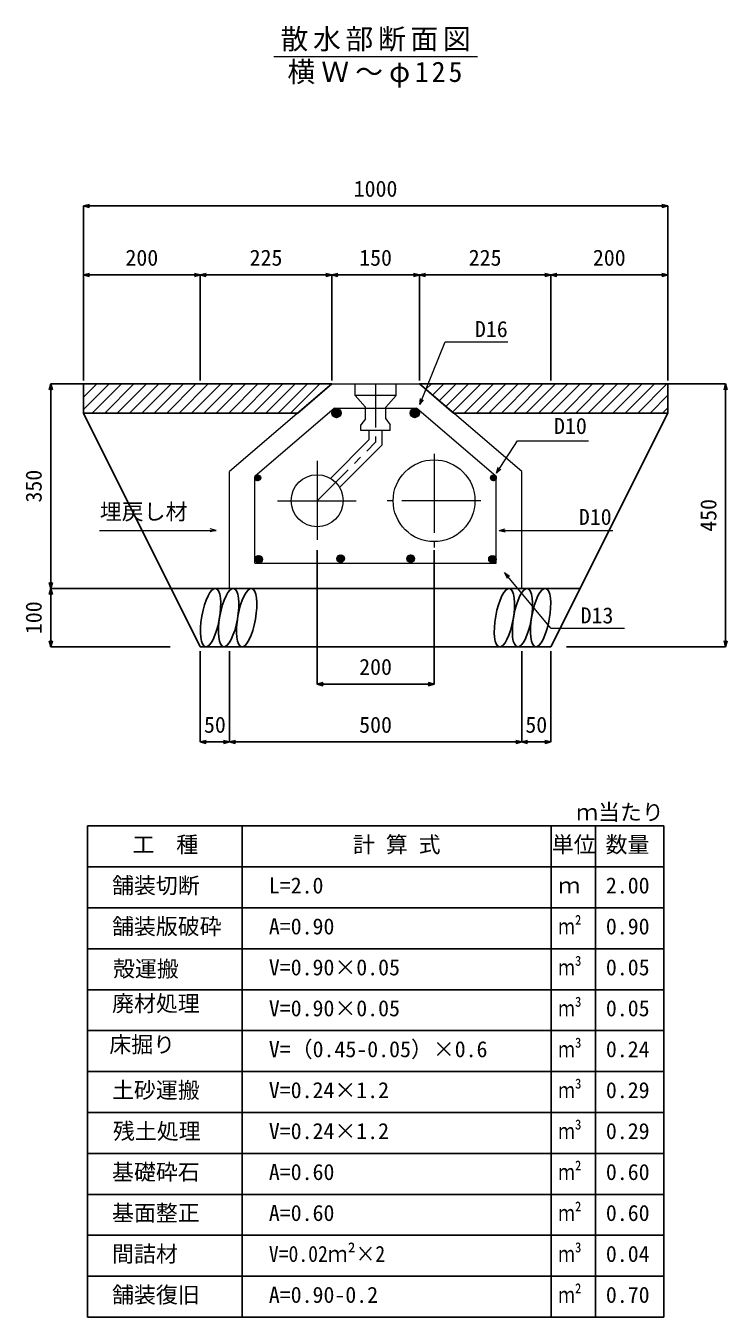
# Model space of a CAD drawing. Units: millimetres, scale not verified. Extents: x -9755 to 16726, y -7413 to 4835.
# Drawn here: x -5065 to -3864, y 2626 to 4835 of the extents above; entities that cross this region are included whole.
import ezdxf
from ezdxf.enums import TextEntityAlignment as Align

# ---------------------------------------------------------------- set-up
doc = ezdxf.new("R2010")
doc.units = ezdxf.units.MM
doc.header["$LTSCALE"] = 15
doc.linetypes.add('CHAIN1', pattern=[8, 5, -1, 1, -1])
doc.linetypes.add('CHAIN2', pattern=[12, 9, -1, 1, -1])
doc.layers.add('0-1_ブロック', color=2, linetype='Continuous', lineweight=18)
doc.layers.add('0-A', color=7, linetype='Continuous', lineweight=18)
for name, color, linetype in [('0-3_鉄筋', 7, 'Continuous'), ('0-5_ｼﾞｮｲﾝﾄ詳細図', 7, 'Continuous'), ('0-6_寸法', 4, 'Continuous'), ('0-7', 4, 'Continuous')]:
    doc.layers.add(name, color=color, linetype=linetype)
doc.styles.add('ＭＳ ゴシック', font='')
doc.styles.get('ＭＳ ゴシック').set_extended_font_data('MS Gothic')

msp = doc.modelspace()

# ---------------------------------------------------------------- linework, layer by layer
at = {"layer": '0-1_ブロック', "color": 3}
for p, q in [((-4540.93, 4222.52), (-4715.93, 4072.52)), ((-4540.93, 4222.52), (-4390.93, 4222.52)), ((-4215.93, 4072.52), (-4390.93, 4222.52)), ((-4715.93, 3872.52), (-4715.93, 4072.52)), ((-4215.93, 3872.52), (-4215.93, 4072.52)), ((-4715.93, 3872.52), (-4215.93, 3872.52))]:
    msp.add_line(p, q, dxfattribs=at)
at = {"layer": '0-1_ブロック', "color": 4, "linetype": 'CHAIN1'}
for p in [(-4465.93, 4222.52), (-4565.93, 4022.52)]:
    msp.add_line(p, (-4465.93, 4122.52), dxfattribs=at)
at = {"layer": '0-1_ブロック', "color": 7}
for p, q in [((-4430.93, 4202.52), (-4430.93, 4222.52)), ((-4500.93, 4202.52), (-4483.43, 4182.52)), ((-4448.43, 4182.52), (-4430.93, 4202.52)), ((-4483.43, 4162.52), (-4483.43, 4182.52)), ((-4448.43, 4162.52), (-4448.43, 4182.52)), ((-4483.43, 4162.52), (-4490.93, 4152.52)), ((-4448.43, 4162.52), (-4440.93, 4152.52)), ((-4440.93, 4142.52), (-4440.93, 4152.52)), ((-4476.93, 4127.08), (-4476.93, 4142.57)), ((-4454.93, 4117.96), (-4454.93, 4142.57)), ((-4543.22, 4060.79), (-4476.93, 4127.08)), ((-4527.66, 4045.23), (-4454.93, 4117.96))]:
    msp.add_line(p, q, dxfattribs=at)
at = {"layer": '0-1_ブロック'}
for p, q in [((-4536.15, 4180.52), (-4672.43, 4063.71)), ((-4540.91, 4172.01), (-4532.42, 4180.5)), ((-4540.72, 4174.32), (-4534.73, 4180.31)), ((-4540.59, 4170.21), (-4530.62, 4180.18)), ((-4539.97, 4168.72), (-4529.13, 4179.56)), ((-4539.12, 4167.45), (-4527.86, 4178.7)), ((-4538.06, 4166.38), (-4526.79, 4177.65)), ((-4536.8, 4165.52), (-4525.93, 4176.39)), ((-4536.15, 4180.52), (-4395.71, 4180.52)), ((-4535.31, 4164.88), (-4525.29, 4174.9)), ((-4396.55, 4164.88), (-4406.57, 4174.9)), ((-4395.06, 4165.52), (-4405.93, 4176.39)), ((-4393.8, 4166.38), (-4405.07, 4177.65)), ((-4392.75, 4167.45), (-4404, 4178.7)), ((-4391.89, 4168.72), (-4402.74, 4179.56)), ((-4391.27, 4170.21), (-4401.24, 4180.18)), ((-4390.95, 4172.01), (-4399.44, 4180.5)), ((-4391.14, 4174.32), (-4397.13, 4180.31)), ((-4533.53, 4164.54), (-4524.95, 4173.12)), ((-4531.26, 4164.7), (-4525.11, 4170.85)), ((-4398.33, 4164.54), (-4406.91, 4173.12)), ((-4400.6, 4164.7), (-4406.75, 4170.85)), ((-4672.43, 3916.02), (-4672.43, 4063.71)), ((-4672.43, 3916.02), (-4672.43, 4063.71)), ((-4665.08, 4057.13), (-4671.86, 4063.91)), ((-4663.87, 4058.05), (-4670.94, 4065.12)), ((-4662.99, 4059.29), (-4669.7, 4066)), ((-4662.5, 4060.92), (-4668.07, 4066.48)), ((-4662.82, 4063.36), (-4665.63, 4066.17)), ((-4269.36, 4060.92), (-4263.8, 4066.48)), ((-4269.04, 4063.36), (-4266.23, 4066.17)), ((-4268.87, 4059.29), (-4262.16, 4066)), ((-4267.99, 4058.05), (-4260.92, 4065.12)), ((-4266.79, 4057.13), (-4260, 4063.91)), ((-4666.65, 4056.59), (-4672.4, 4062.34)), ((-4668.92, 4056.74), (-4672.25, 4060.07)), ((-4265.21, 4056.59), (-4259.46, 4062.34)), ((-4262.94, 4056.74), (-4259.61, 4060.07)), ((-4672.43, 3922.27), (-4665.68, 3929.01)), ((-4672.43, 3916.02), (-4259.43, 3916.02)), ((-4672.3, 3923.81), (-4667.22, 3928.89)), ((-4672.26, 3921.02), (-4664.43, 3928.85)), ((-4671.91, 3919.96), (-4663.37, 3928.49)), ((-4671.42, 3919.03), (-4662.44, 3928.01)), ((-4671.21, 3926.31), (-4669.72, 3927.8)), ((-4670.81, 3918.23), (-4661.64, 3927.4)), ((-4670.09, 3917.53), (-4660.94, 3926.68)), ((-4669.27, 3916.94), (-4660.35, 3925.86)), ((-4668.32, 3916.47), (-4659.89, 3924.91)), ((-4667.23, 3916.15), (-4659.56, 3923.82)), ((-4665.95, 3916.02), (-4659.43, 3922.54)), ((-4664.33, 3916.22), (-4659.63, 3920.92)), ((-4532.43, 3923.27), (-4525.68, 3930.01)), ((-4532.3, 3924.81), (-4527.22, 3929.89)), ((-4532.26, 3922.02), (-4524.43, 3929.85)), ((-4531.91, 3920.96), (-4523.37, 3929.49)), ((-4531.42, 3920.03), (-4522.44, 3929.01)), ((-4531.21, 3927.31), (-4529.72, 3928.8)), ((-4530.81, 3919.23), (-4521.64, 3928.4)), ((-4530.09, 3918.53), (-4520.94, 3927.68)), ((-4529.27, 3917.94), (-4520.35, 3926.86)), ((-4528.32, 3917.47), (-4519.89, 3925.91)), ((-4527.23, 3917.15), (-4519.56, 3924.82)), ((-4525.95, 3917.02), (-4519.43, 3923.54)), ((-4524.33, 3917.22), (-4519.63, 3921.92)), ((-4405.92, 3917.02), (-4412.43, 3923.54)), ((-4404.63, 3917.15), (-4412.3, 3924.82)), ((-4407.53, 3917.22), (-4412.23, 3921.92)), ((-4403.54, 3917.47), (-4411.98, 3925.91)), ((-4402.59, 3917.94), (-4411.51, 3926.86)), ((-4401.77, 3918.53), (-4410.92, 3927.68)), ((-4401.05, 3919.23), (-4410.22, 3928.4)), ((-4400.44, 3920.03), (-4409.42, 3929.01)), ((-4399.96, 3920.96), (-4408.49, 3929.49)), ((-4399.61, 3922.02), (-4407.43, 3929.85)), ((-4399.44, 3923.27), (-4406.18, 3930.01)), ((-4399.56, 3924.81), (-4404.64, 3929.89)), ((-4400.65, 3927.31), (-4402.14, 3928.8)), ((-4265.92, 3916.02), (-4272.43, 3922.54)), ((-4264.63, 3916.15), (-4272.3, 3923.82)), ((-4267.53, 3916.22), (-4272.23, 3920.92)), ((-4263.54, 3916.47), (-4271.98, 3924.91)), ((-4262.59, 3916.94), (-4271.51, 3925.86)), ((-4261.77, 3917.53), (-4270.92, 3926.68)), ((-4261.05, 3918.23), (-4270.22, 3927.4)), ((-4260.44, 3919.03), (-4269.42, 3928.01)), ((-4259.96, 3919.96), (-4268.49, 3928.49)), ((-4259.61, 3921.02), (-4267.43, 3928.85)), ((-4259.44, 3922.27), (-4266.18, 3929.01)), ((-4259.56, 3923.81), (-4264.64, 3928.89)), ((-4260.65, 3926.31), (-4262.14, 3927.8))]:
    msp.add_line(p, q, dxfattribs=at)
at = {"layer": '0-1_ブロック', "color": 7, "linetype": 'CHAIN2'}
for p, q in [((-4565.93, 4090.52), (-4565.93, 3954.52)), ((-4365.93, 4102.52), (-4365.93, 3942.52)), ((-4633.93, 4022.52), (-4497.93, 4022.52)), ((-4285.93, 4022.52), (-4445.93, 4022.52))]:
    msp.add_line(p, q, dxfattribs=at)
at = {"layer": '0-1_ブロック', "color": 7}
for points in [[(-4430.93, 4202.52), (-4500.93, 4202.52), (-4500.93, 4222.52)], [(-4440.93, 4142.52), (-4490.93, 4142.52), (-4490.93, 4152.52)]]:
    msp.add_lwpolyline(points, dxfattribs=at)
at = {"layer": '0-1_ブロック'}
msp.add_lwpolyline([(-4259.43, 3916.02), (-4259.43, 4063.71), (-4395.71, 4180.52)], dxfattribs=at)
for centre, radius in [((-4532.93, 4172.52), 8), ((-4398.93, 4172.52), 8), ((-4667.47, 4061.52), 5), ((-4264.39, 4061.52), 5), ((-4665.93, 3922.52), 6.5), ((-4525.93, 3923.52), 6.5), ((-4405.93, 3923.52), 6.5), ((-4265.93, 3922.52), 6.5)]:
    msp.add_circle(centre, radius, dxfattribs=at)
at = {"layer": '0-1_ブロック', "color": 7}
for centre, radius in [((-4365.93, 4022.52), 70), ((-4565.93, 4022.52), 44.5)]:
    msp.add_circle(centre, radius, dxfattribs=at)
at = {"layer": '0-3_鉄筋'}
for p, q in [((-4540.93, 4222.52), (-4965.93, 4222.52)), ((-4965.93, 4178.54), (-4921.96, 4222.52)), ((-4965.93, 4199.76), (-4943.17, 4222.52)), ((-4965.93, 4220.97), (-4964.38, 4222.52)), ((-4950.74, 4172.52), (-4900.74, 4222.52)), ((-4929.53, 4172.52), (-4879.53, 4222.52)), ((-4908.32, 4172.52), (-4858.32, 4222.52)), ((-4887.1, 4172.52), (-4837.1, 4222.52)), ((-4865.89, 4172.52), (-4815.89, 4222.52)), ((-4844.68, 4172.52), (-4794.68, 4222.52)), ((-4823.46, 4172.52), (-4773.46, 4222.52)), ((-4802.25, 4172.52), (-4752.25, 4222.52)), ((-4781.04, 4172.52), (-4731.04, 4222.52)), ((-4759.82, 4172.52), (-4709.82, 4222.52)), ((-4738.61, 4172.52), (-4688.61, 4222.52)), ((-4717.4, 4172.52), (-4667.4, 4222.52)), ((-4696.18, 4172.52), (-4646.18, 4222.52)), ((-4674.97, 4172.52), (-4624.97, 4222.52)), ((-4653.76, 4172.52), (-4603.76, 4222.52)), ((-4632.54, 4172.52), (-4582.54, 4222.52)), ((-4611.33, 4172.52), (-4561.33, 4222.52)), ((-4540.93, 4222.52), (-4599.26, 4172.52)), ((-4390.93, 4222.52), (-4332.6, 4172.52)), ((-4390.93, 4222.52), (-3965.93, 4222.52)), ((-4379.88, 4213.05), (-4370.41, 4222.52)), ((-4368.46, 4203.26), (-4349.2, 4222.52)), ((-4357.04, 4193.47), (-4327.99, 4222.52)), ((-4345.61, 4183.68), (-4306.77, 4222.52)), ((-4334.19, 4173.89), (-4285.56, 4222.52)), ((-4314.35, 4172.52), (-4264.35, 4222.52)), ((-4293.13, 4172.52), (-4243.13, 4222.52)), ((-4271.92, 4172.52), (-4221.92, 4222.52)), ((-4250.71, 4172.52), (-4200.71, 4222.52)), ((-4229.49, 4172.52), (-4179.49, 4222.52)), ((-4208.28, 4172.52), (-4158.28, 4222.52)), ((-4187.07, 4172.52), (-4137.07, 4222.52)), ((-4165.85, 4172.52), (-4115.85, 4222.52)), ((-4144.64, 4172.52), (-4094.64, 4222.52)), ((-4123.43, 4172.52), (-4073.43, 4222.52)), ((-4102.21, 4172.52), (-4052.21, 4222.52)), ((-4081, 4172.52), (-4031, 4222.52)), ((-4059.79, 4172.52), (-4009.79, 4222.52)), ((-4038.57, 4172.52), (-3988.57, 4222.52)), ((-4017.36, 4172.52), (-3967.36, 4222.52)), ((-3996.15, 4172.52), (-3965.93, 4202.74)), ((-3974.94, 4172.52), (-3965.93, 4181.52))]:
    msp.add_line(p, q, dxfattribs=at)
for points in [[(-4599.26, 4172.52), (-4965.93, 4172.52), (-4965.93, 4222.52)], [(-4332.6, 4172.52), (-3965.93, 4172.52), (-3965.93, 4222.52)]]:
    msp.add_lwpolyline(points, dxfattribs=at)
at = {"layer": '0-5_ｼﾞｮｲﾝﾄ詳細図'}
for p, q in [((-4765.93, 3772.52), (-4965.93, 4172.52)), ((-4165.93, 3772.52), (-3965.93, 4172.52)), ((-4115.93, 3872.52), (-4815.93, 3872.52)), ((-4765.93, 3772.52), (-4165.93, 3772.52))]:
    msp.add_line(p, q, dxfattribs=at)
for centre in [(-4748.41, 3822.53), (-4717.51, 3822.53), (-4686.6, 3822.53), (-4245.45, 3822.53), (-4214.55, 3822.53), (-4183.64, 3822.53)]:
    msp.add_ellipse(centre, major_axis=(8.81, 49.96), ratio=0.3, dxfattribs=at)
at = {"layer": '0-6_寸法'}
for p, q in [((-4965.93, 4526.56), (-4955.79, 4529.28)), ((-3965.93, 4526.56), (-3976.07, 4529.28)), ((-4965.93, 4526.56), (-3965.93, 4526.56)), ((-4965.93, 4526.56), (-4955.79, 4523.85)), ((-4965.93, 4526.56), (-4965.93, 4408.62)), ((-3965.93, 4526.56), (-3976.07, 4523.85)), ((-3965.93, 4526.56), (-3965.93, 4408.62)), ((-4965.93, 4408.62), (-4955.79, 4411.34)), ((-4965.93, 4408.62), (-4765.93, 4408.62)), ((-4965.93, 4408.62), (-4955.79, 4405.9)), ((-4965.93, 4408.62), (-4965.93, 4228.32)), ((-4765.93, 4408.62), (-4776.07, 4411.34)), ((-4765.93, 4408.62), (-4776.07, 4405.9)), ((-4765.93, 4408.62), (-4755.79, 4411.34)), ((-4765.93, 4408.62), (-4765.93, 4228.32)), ((-4765.93, 4408.62), (-4540.93, 4408.62)), ((-4765.93, 4408.62), (-4755.79, 4405.9)), ((-4540.93, 4408.62), (-4551.07, 4411.34)), ((-4540.93, 4408.62), (-4551.07, 4405.9)), ((-4540.93, 4408.62), (-4530.79, 4411.34)), ((-4540.93, 4408.62), (-4540.93, 4228.32)), ((-4540.93, 4408.62), (-4390.93, 4408.62)), ((-4540.93, 4408.62), (-4530.79, 4405.9)), ((-4390.93, 4408.62), (-4401.07, 4411.34)), ((-4390.93, 4408.62), (-4401.07, 4405.9)), ((-4390.93, 4408.62), (-4380.79, 4411.34)), ((-4390.93, 4408.62), (-4390.93, 4228.32)), ((-4390.93, 4408.62), (-4165.93, 4408.62)), ((-4390.93, 4408.62), (-4380.79, 4405.9)), ((-4165.93, 4408.62), (-4176.07, 4411.34)), ((-4165.93, 4408.62), (-4176.07, 4405.9)), ((-4165.93, 4408.62), (-4155.79, 4411.34)), ((-4165.93, 4408.62), (-4165.93, 4228.32)), ((-4165.93, 4408.62), (-3965.93, 4408.62)), ((-4165.93, 4408.62), (-4155.79, 4405.9)), ((-3965.93, 4408.62), (-3976.07, 4411.34)), ((-3965.93, 4408.62), (-3976.07, 4405.9)), ((-3965.93, 4408.62), (-3965.93, 4228.32)), ((-5021.7, 4222.52), (-5024.42, 4212.38)), ((-5021.7, 3872.52), (-5021.7, 4222.52)), ((-5021.7, 4222.52), (-5018.99, 4212.38)), ((-5021.7, 4222.52), (-4929.25, 4222.52)), ((-3866.92, 4222.52), (-4015.93, 4222.52)), ((-3866.92, 4222.52), (-3869.64, 4212.38)), ((-3866.92, 3772.52), (-3866.92, 4222.52)), ((-3866.92, 4222.52), (-3864.2, 4212.38)), ((-4565.93, 3708.91), (-4565.93, 3937.91)), ((-4365.93, 3708.91), (-4365.93, 3937.91)), ((-5021.7, 3872.52), (-5024.42, 3882.66)), ((-5021.7, 3872.52), (-5024.42, 3862.38)), ((-5021.7, 3872.52), (-5018.99, 3882.66)), ((-5021.7, 3772.52), (-5021.7, 3872.52)), ((-5021.7, 3872.52), (-5018.99, 3862.38)), ((-5021.7, 3872.52), (-4817.79, 3872.52)), ((-5021.7, 3772.52), (-5024.42, 3782.66)), ((-5021.7, 3772.52), (-5018.99, 3782.66)), ((-3866.92, 3772.52), (-3869.64, 3782.66)), ((-3866.92, 3772.52), (-3864.2, 3782.66)), ((-5021.7, 3772.52), (-4817.79, 3772.52)), ((-4765.93, 3609.98), (-4765.93, 3765.12)), ((-4715.93, 3609.98), (-4715.93, 3765.12)), ((-4715.93, 3609.98), (-4715.93, 3765.12)), ((-4715.93, 3609.98), (-4715.93, 3765.12)), ((-4215.93, 3609.98), (-4215.93, 3765.12)), ((-4165.93, 3609.98), (-4165.93, 3765.12)), ((-3866.92, 3772.52), (-4139.4, 3772.52)), ((-4565.93, 3708.91), (-4555.79, 3711.63)), ((-4365.93, 3708.91), (-4376.07, 3711.63)), ((-4565.93, 3708.91), (-4365.93, 3708.91)), ((-4565.93, 3708.91), (-4555.79, 3706.2)), ((-4365.93, 3708.91), (-4376.07, 3706.2)), ((-4765.93, 3609.98), (-4755.79, 3612.69)), ((-4765.93, 3609.98), (-4715.93, 3609.98)), ((-4765.93, 3609.98), (-4755.79, 3607.26)), ((-4715.93, 3609.98), (-4726.07, 3612.69)), ((-4715.93, 3609.98), (-4726.07, 3607.26)), ((-4715.93, 3609.98), (-4705.79, 3612.69)), ((-4715.93, 3609.98), (-4215.93, 3609.98)), ((-4715.93, 3609.98), (-4705.79, 3607.26)), ((-4215.93, 3609.98), (-4226.07, 3612.69)), ((-4215.93, 3609.98), (-4226.07, 3607.26)), ((-4215.93, 3609.98), (-4205.79, 3612.69)), ((-4215.93, 3609.98), (-4165.93, 3609.98)), ((-4215.93, 3609.98), (-4205.79, 3607.26)), ((-4165.93, 3609.98), (-4176.07, 3612.69)), ((-4165.93, 3609.98), (-4176.07, 3607.26))]:
    msp.add_line(p, q, dxfattribs=at)
at = {"layer": '0-7', "color": 7}
for p, q in [((-4959.28, 3466.41), (-4959.28, 2626.41)), ((-4694.05, 3466.41), (-4694.05, 2626.41)), ((-4165.24, 3466.41), (-4165.24, 2626.41)), ((-4089.46, 3466.41), (-4089.46, 2626.41)), ((-3972.58, 3466.41), (-3972.58, 2626.41)), ((-4959.28, 3396.41), (-3972.58, 3396.41)), ((-4959.28, 3326.41), (-3972.58, 3326.41)), ((-4959.28, 3256.41), (-3972.58, 3256.41)), ((-4959.28, 3186.41), (-3972.58, 3186.41)), ((-4959.28, 3116.41), (-3972.58, 3116.41)), ((-4959.28, 3046.41), (-3972.58, 3046.41)), ((-4959.28, 2976.41), (-3972.58, 2976.41)), ((-4959.28, 2906.41), (-3972.58, 2906.41)), ((-4959.28, 2836.41), (-3972.58, 2836.41)), ((-4959.28, 2766.41), (-3972.58, 2766.41)), ((-4959.28, 2696.41), (-3972.58, 2696.41)), ((-4959.28, 2626.41), (-3972.58, 2626.41))]:
    msp.add_line(p, q, dxfattribs=at)
msp.add_lwpolyline([(-4959.28, 3466.41), (-4694.05, 3466.41), (-3972.58, 3466.41)], dxfattribs=at)
at = {"layer": '0-A'}
for p, q in [((-4640.29, 4782.39), (-4291.57, 4782.39)), ((-4390.33, 4186.94), (-4389.03, 4197.36)), ((-4390.33, 4186.94), (-4384, 4195.31)), ((-4259.27, 4069.67), (-4222.87, 4124.79)), ((-4222.87, 4124.79), (-4101.52, 4124.79)), ((-4259.27, 4069.67), (-4255.95, 4079.63)), ((-4259.27, 4069.67), (-4251.42, 4076.63)), ((-4738.84, 3971.86), (-4748.99, 3974.58)), ((-4254.58, 3971.78), (-4244.44, 3974.49)), ((-4254.58, 3971.78), (-4059.65, 3971.78)), ((-4254.58, 3971.78), (-4244.44, 3969.06)), ((-4245.13, 3899.84), (-4240.75, 3890.3)), ((-4165.96, 3804.39), (-4039.83, 3804.39))]:
    msp.add_line(p, q, dxfattribs=at)
for points in [[(-4390.33, 4186.94), (-4346.81, 4294.08), (-4239.66, 4294.08)], [(-4938.71, 3971.86), (-4738.84, 3971.86), (-4748.99, 3969.14)], [(-4165.96, 3804.39), (-4245.13, 3899.84), (-4236.56, 3893.77)]]:
    msp.add_lwpolyline(points, dxfattribs=at)

# ---------------------------------------------------------------- texts
at = {"layer": '0-6_寸法', "style": 'ＭＳ ゴシック'}
for s, p in [('1000', (-4503.43, 4534.06)), ('200', (-4894.06, 4416.12)), ('225', (-4681.56, 4416.12)), ('150', (-4494.06, 4416.12)), ('225', (-4306.56, 4416.12)), ('200', (-4094.06, 4416.12)), ('200', (-4494.06, 3716.41)), ('50', (-4759.68, 3617.48)), ('500', (-4494.06, 3617.48)), ('50', (-4209.68, 3617.48))]:
    msp.add_text(s, height=27.49, dxfattribs=at).set_placement(p, align=Align.BOTTOM_LEFT)
for s, p in [('350', (-5029.2, 4019.39)), ('450', (-3874.42, 3969.39)), ('100', (-5029.2, 3794.39))]:
    msp.add_text(s, height=27.49, rotation=90, dxfattribs=at).set_placement(p, align=Align.BOTTOM_LEFT)
at = {"layer": '0-7', "style": 'ＭＳ ゴシック'}
for s, p in [('ｍ当たり', (-4122.71, 3468.03)), ('工\u3000種', (-4882.05, 3412.66)), ('計 算 式', (-4504.65, 3412.66)), ('単位', (-4164.27, 3412.74)), ('数量', (-4072.24, 3412.57)), ('舗装切断', (-4916.99, 3342.66)), ('L=2.0', (-4648.65, 3342.66)), ('ｍ', (-4153.18, 3342.66)), ('2.00', (-4071.82, 3342.66)), ('舗装版破砕', (-4916.99, 3272.66)), ('A=0.90', (-4648.65, 3272.66)), ('0.90', (-4071.82, 3272.66)), ('殻運搬', (-4915.43, 3200.16)), ('V=0.90×0.05', (-4648.65, 3202.66)), ('0.05', (-4071.82, 3202.66)), ('廃材処理', (-4916.99, 3140.88)), ('V=0.90×0.05', (-4648.65, 3132.66)), ('0.05', (-4071.82, 3132.66)), ('床掘り', (-4921.67, 3070.67)), ('V=（0.45-0.05）×0.6', (-4648.65, 3062.66)), ('0.24', (-4071.82, 3062.66)), ('土砂運搬', (-4916.99, 2992.66)), ('V=0.24×1.2', (-4648.65, 2992.66)), ('0.29', (-4071.82, 2992.66)), ('残土処理', (-4915.43, 2922.46)), ('V=0.24×1.2', (-4648.65, 2922.66)), ('0.29', (-4071.82, 2922.66)), ('基礎砕石', (-4916.99, 2852.66)), ('A=0.60', (-4648.65, 2852.66)), ('0.60', (-4071.82, 2852.66)), ('基面整正', (-4916.99, 2782.66)), ('A=0.60', (-4648.65, 2782.66)), ('0.60', (-4071.82, 2782.66)), ('間詰材', (-4916.99, 2712.66)), ('0.04', (-4071.82, 2712.66)), ('舗装復旧', (-4916.99, 2642.66)), ('A=0.90-0.2', (-4648.65, 2642.66)), ('0.70', (-4071.82, 2642.66))]:
    msp.add_text(s, height=27.49, dxfattribs=at).set_placement(p, align=Align.BOTTOM_LEFT)
for s, width, p in [('ｍ²', 0.75, (-4153.18, 3272.66)), ('ｍ³', 0.75, (-4153.18, 3202.66)), ('ｍ³', 0.75, (-4153.18, 3132.66)), ('ｍ³', 0.75, (-4153.18, 3062.66)), ('ｍ³', 0.75, (-4153.18, 2992.66)), ('ｍ³', 0.75, (-4153.18, 2922.66)), ('ｍ²', 0.75, (-4153.18, 2852.66)), ('ｍ²', 0.75, (-4153.18, 2782.66)), ('V=0.02ｍ²×2', 0.9, (-4648.65, 2712.66)), ('ｍ³', 0.75, (-4153.18, 2712.66)), ('ｍ²', 0.75, (-4153.18, 2642.66))]:
    msp.add_text(s, height=27.49, dxfattribs=dict(at, width=width)).set_placement(p, align=Align.BOTTOM_LEFT)
at = {"layer": '0-A', "color": 4, "style": 'ＭＳ ゴシック'}
for s, p in [('D16', (-4295.91, 4294.08)), ('D10', (-4160.5, 4128.4)), ('埋戻し材', (-4937.95, 3981.85)), ('D10', (-4118.12, 3972.87)), ('D13', (-4115.06, 3804.43))]:
    msp.add_text(s, height=27.49, dxfattribs=at).set_placement(p, align=Align.BOTTOM_LEFT)
at = {"layer": '0-A', "char_height": 34.84, "attachment_point": 7, "style": 'ＭＳ ゴシック'}
for s, insert in [('\\T1.17;散水部断面図', (-4628.69, 4790.44)), ('\\T1.22;横Ｗ～φ125', (-4616.81, 4729.1))]:
    msp.add_mtext(s, dxfattribs=dict(at, insert=insert))

doc.saveas('drawing.dxf')
